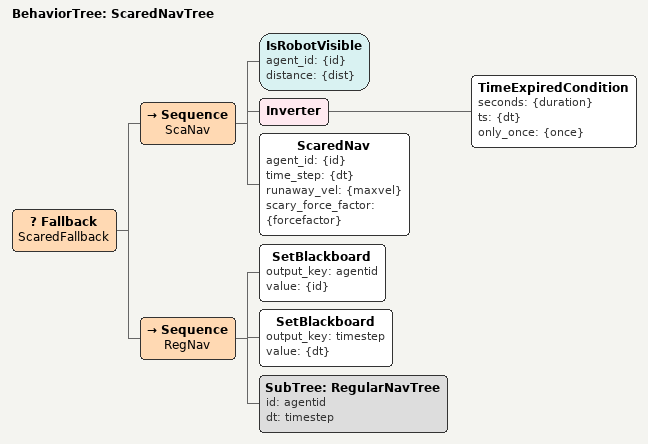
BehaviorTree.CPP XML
<root main_tree_to_execute = "ScaredNavTree">

    <include path="BTRegularNav.xml"/>

    <BehaviorTree ID="ScaredNavTree">
        <Fallback name="ScaredFallback">
            <Sequence name="ScaNav">
                <IsRobotVisible agent_id="{id}" distance="{dist}" /> <!--distance="3.0"-->
                <Inverter>
                    <TimeExpiredCondition seconds="{duration}" ts="{dt}" only_once="{once}" />
                </Inverter>
                <ScaredNav agent_id="{id}" time_step="{dt}" runaway_vel="{maxvel}" scary_force_factor="{forcefactor}" />
            </Sequence>
            <Sequence name="RegNav">
                <SetBlackboard output_key="agentid" value="{id}" />
                <SetBlackboard output_key="timestep" value="{dt}" />
                <SubTree ID="RegularNavTree" id="agentid" dt="timestep" />
            </Sequence>
        </Fallback>
    </BehaviorTree>

</root>
